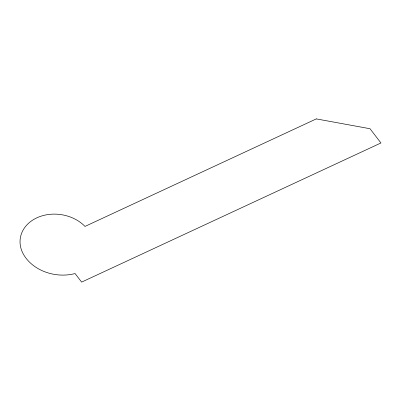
<?xml version="1.0" encoding="UTF-8"?>
<svg xmlns="http://www.w3.org/2000/svg" width="401" height="401" viewBox="0 0 401 401"><rect width="100%" height="100%" fill="white"/><g stroke="black" fill="none" stroke-linecap="round" stroke-linejoin="round"><path stroke-width="0.6" d="M316.294 118.902L85.002 226.415A36.792 29.343 8.3 0 0 36.852 217.823A36.792 29.343 8.3 0 0 23.774 254.871A40.732 32.491 8.3 0 0 75.062 273.552L81.634 282.098L380.95 142.967L370.008 128.726L316.294 118.902"/></g></svg>
